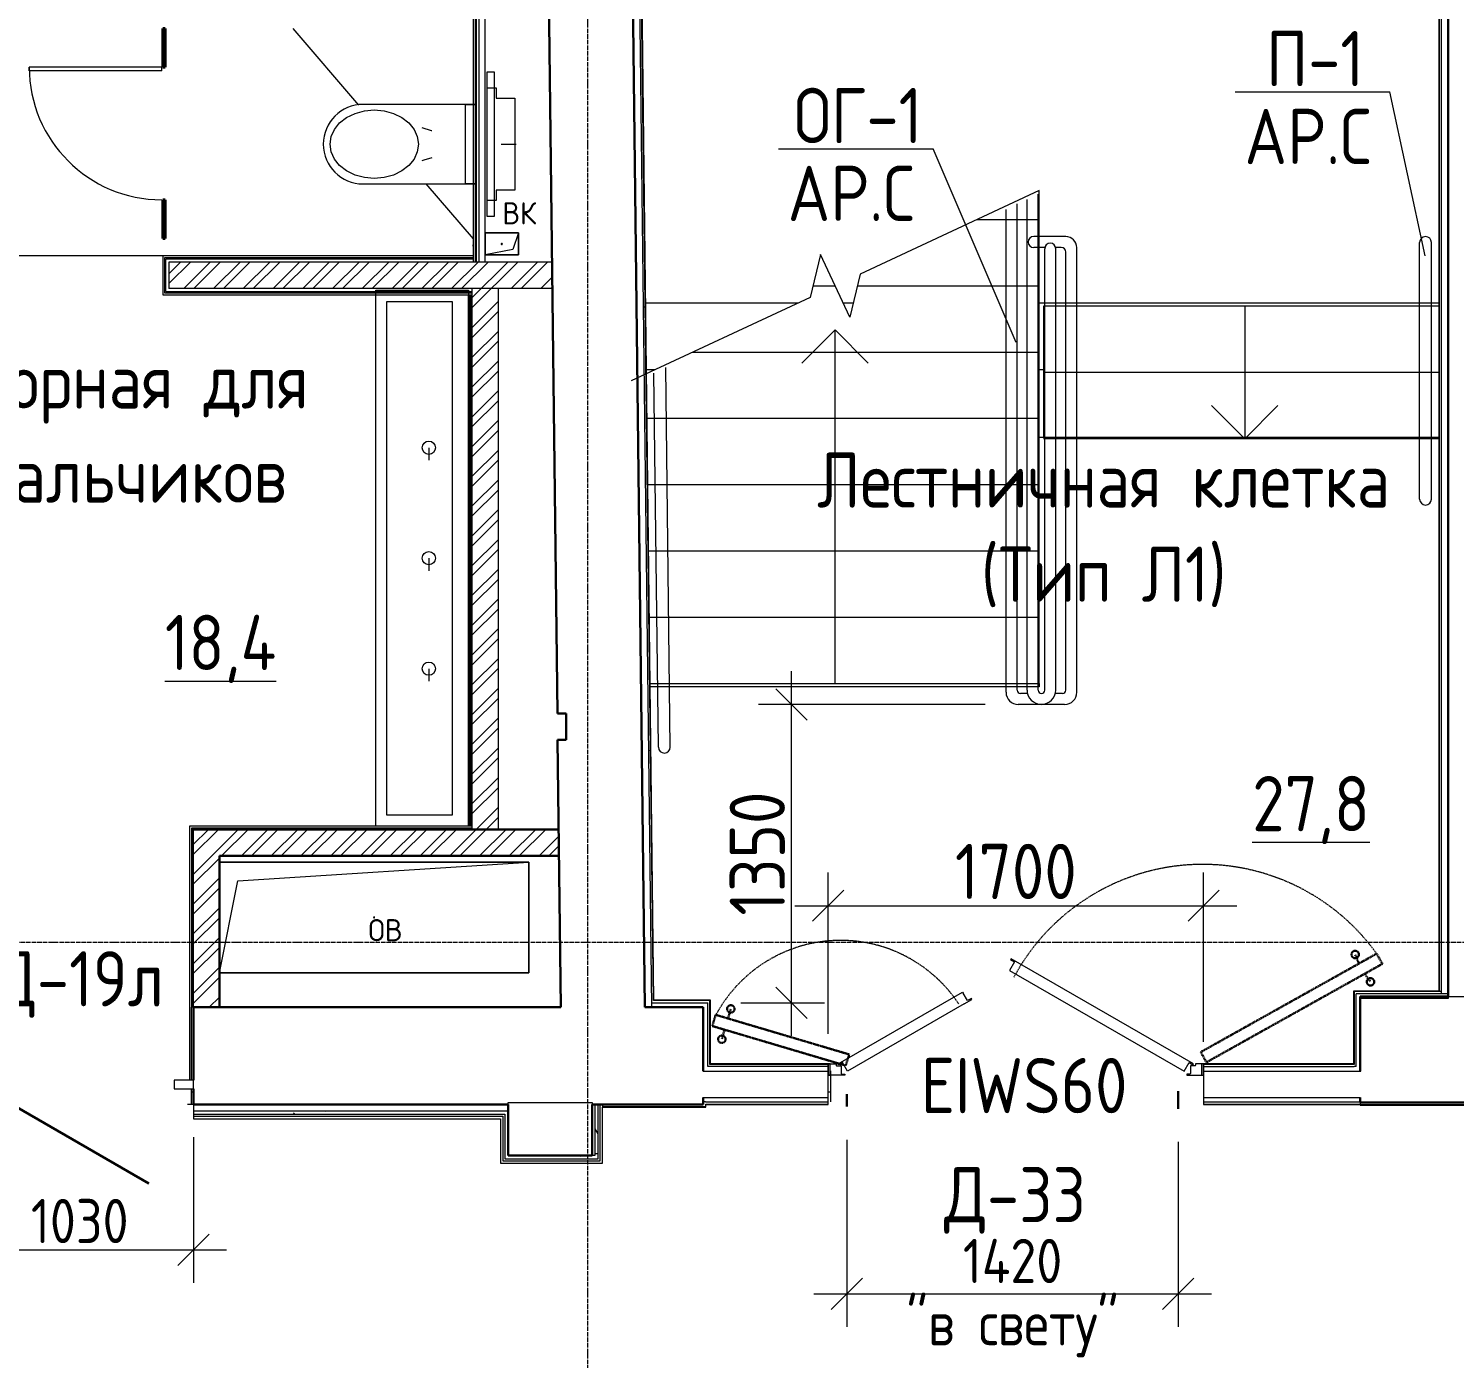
# Model space of a CAD drawing. Header units: millimetres. Extents: x 504091 to 2165846, y 135022 to 442887.
# Drawn here: x 1439468 to 1445923, y 315882 to 321901 of the extents above; entities that cross this region are included whole.
import ezdxf

# ---------------------------------------------------------------- set-up
doc = ezdxf.new("R2010")
doc.units = ezdxf.units.MM
for name, pattern in [('ADSK_Линия сетки', [25, 20, -2.5, 0, -2.5]), ('ADSK_Штриховая_ш3 п1_5', [4.5, 3, -1.5]), ('осеваяX2', [4, 2.5, -0.5, 0.5, -0.5])]:
    doc.linetypes.add(name, pattern=pattern)
doc.layers.get('Defpoints').update_dxf_attribs({"color": 255})
for name, color, linetype, lineweight in [('Аннотация', 7, 'Continuous', 9), ('Двери', 7, 'Continuous', 20), ('Двери открывание', 7, 'Continuous', 9), ('Лестницы', 7, 'Continuous', 18), ('Марки дверей', 7, 'Continuous', 20), ('Марки помещений', 7, 'Continuous', 20), ('Обобщенные модели', 7, 'Continuous', 18), ('Оси', 165, 'осеваяX2', 13), ('Перекрытие', 7, 'Continuous', 18), ('размеры', 7, 'Continuous', 9), ('Сантехника', 7, 'Continuous', 18), ('Стены внутренние', 7, 'Continuous', 18), ('Стены несущие', 7, 'Continuous', 30), ('Стены отделка', 7, 'Continuous', 30), ('Стены перегородки', 7, 'Continuous', 30), ('Стены штриховка', 7, 'Continuous', 18), ('Стрелки вверх', 7, 'Continuous', 18)]:
    doc.layers.add(name, color=color, linetype=linetype, lineweight=lineweight)
doc.layers.add('Линии', color=7, linetype='Continuous', lineweight=9, true_color=0x00a600)
doc.styles.add('GOST Common_1', font='GOST_Common.ttf', dxfattribs={"width": 0.9, "height": 250})
doc.styles.add('GOST Common_2', font='GOST_Common.ttf', dxfattribs={"width": 0.9, "height": 200})
doc.styles.add('GOST Common_4', font='GOST_Common.ttf', dxfattribs={"width": 0.9, "height": 200})
doc.styles.add('GOST Common_5', font='GOST_Common.ttf', dxfattribs={"height": 250})
doc.dimstyles.new('ADSK_Основной_2_5_мм_Округление_до_1_мм', dxfattribs={"dimscale": 304.8, "dimtxt": 251.428749, "dimasz": 0.463911, "dimexe": 0.492126, "dimexo": 0.492126, "dimgap": 0.098425, "dimtad": 1, "dimdec": 0, "dimdsep": 46, "dimtxsty": 'GOST Common_1', "dimblk1": 'OBLIQUE', "dimblk2": 'OBLIQUE', "dimsah": 1, "dimcen": 0.09, "dimdle": 0.492126, "dimazin": 2, "dimtfac": 1, "dimtdec": 4, "dimtix": 1, "dimtmove": 0, "dimatfit": 3, "dimfxl": 0, "dimtvp": 1, "dimtolj": 1, "dimtzin": 0, "dimlwd": 20, "dimlwe": 20, "dimarcsym": 0})
doc.dimstyles.new('ADSK_Основной_2_мм', dxfattribs={"dimscale": 304.8, "dimtxt": 201.142999, "dimasz": 0.463911, "dimexe": 0.492126, "dimexo": 0.492126, "dimgap": 0.098425, "dimtad": 1, "dimrnd": 0.01, "dimdsep": 46, "dimtxsty": 'GOST Common_4', "dimblk1": 'OBLIQUE', "dimblk2": 'OBLIQUE', "dimsah": 1, "dimcen": 0.09, "dimdle": 0.492126, "dimazin": 2, "dimtfac": 1, "dimtdec": 4, "dimtix": 1, "dimtmove": 0, "dimatfit": 3, "dimfxl": 0, "dimtvp": 1, "dimtolj": 1, "dimtzin": 0, "dimlwd": 20, "dimlwe": 20, "dimarcsym": 0})
pattern_1 = [(45, (1368096.43, 304821.34), (-67.35192, 67.35192), []), (45, (1368141.33, 304821.34), (-67.35192, 67.35192), [])]
pattern_2 = [(0, (1400150.29, 304821.34), (406.4, 101.6), [33.528, -271.272, 33.528, -271.272, -1625.6]), (0, (1400150.29, 304821.34), (406.4, 101.6), [-609.6, 33.528, -576.072, 33.528, -271.272, -711.2]), (0, (1400150.29, 304821.34), (406.4, 101.6), [-1524, 33.528, -169.672, 33.528, -474.472]), (120, (1400302.69, 304872.14), (-291.18818, 301.15272), [33.528, -271.272, 33.528, -271.272, -1625.6]), (120, (1400302.69, 304872.14), (-291.18818, 301.15272), [-609.6, 33.528, -576.072, 33.528, -271.272, -711.2]), (120, (1400302.69, 304872.14), (-291.18818, 301.15272), [-1524, 33.528, -169.672, 33.528, -474.472]), (240, (1400353.49, 305075.34), (-115.21182, -402.75272), [33.528, -271.272, 33.528, -271.272, -1625.6]), (240, (1400353.49, 305075.34), (-115.21182, -402.75272), [-609.6, 33.528, -576.072, 33.528, -271.272, -711.2]), (240, (1400353.49, 305075.34), (-115.21182, -402.75272), [-1524, 33.528, -169.672, 33.528, -474.472])]

# ---------------------------------------------------------------- blocks, each defined once
blk = doc.blocks.new('131_Сантехническая перегородка_Дверь - СД-2-3905255-План 1-го этажа')
at = {"layer": 'Двери'}
for p, q in [((191, -8), (175, -8)), ((175, -8), (175, -608)), ((191, -8), (191, -608)), ((191, -608), (175, -608))]:
    blk.add_line(p, q, dxfattribs=at)
at = {"layer": 'Двери открывание'}
blk.add_arc((175, -8), 600, 270, 0, dxfattribs=at)
at = {"layer": 'Обобщенные модели', "lineweight": 40}
for p, q in [((175, 8), (0, 8)), ((0, 8), (0, -4)), ((175, -4), (175, 8)), ((950, 8), (775, 8)), ((775, 8), (775, -4)), ((950, -4), (950, 8)), ((0, -4), (175, -4)), ((775, -4), (950, -4))]:
    blk.add_line(p, q, dxfattribs=at)
blk = doc.blocks.new('SND_Унитаз_Jika_Olymp_с_инсталяцией - Унитаз_ выпуск прямой_ установка на пол_693х360х360_ PN30_12_ ХВ резьба HP DN15_ К гл_ кон П DN100-716055-План 1-го этажа')
at = {"layer": 'Сантехника'}
for p, q in [((-180, 687.1), (-180, 174)), ((180, 174), (180, 687.1)), ((-180, 224), (180, 224)), ((-180, 174), (-180, 224)), ((180, 224), (180, 174)), ((-327.5, 125), (327.5, 125)), ((-327.5, 94), (-327.5, 125)), ((327.5, 94), (-327.5, 94)), ((-255, 85), (-255, 125)), ((-255, 125), (255, 125)), ((-208, 85), (-255, 85)), ((-208, 0), (-208, 85)), ((208, 85), (208, 0)), ((255, 85), (208, 85)), ((255, 125), (255, 85)), ((327.5, 125), (327.5, 94)), ((208, 0), (-208, 0)), ((0, 61.7), (0, -6.3))]:
    blk.add_line(p, q, dxfattribs=at)
at = {"layer": 'Сантехника', "flags": 128}
for points in [[(0, 436.5), (-34.5, 441.5), (-67.3, 456.3), (-96.6, 480.1), (-121.2, 511.8), (-139.7, 549.7), (-151.1, 592), (-155, 636.5), (-151.1, 681), (-139.7, 723.3), (-121.2, 761.2), (-96.6, 792.9), (-67.3, 816.7), (-34.5, 831.5), (0, 836.5)], [(0, 836.5), (34.5, 831.5), (67.3, 816.7), (96.6, 792.9), (121.2, 761.2), (139.7, 723.3), (151.1, 681), (155, 636.5), (151.1, 592), (139.7, 549.7), (121.2, 511.8), (96.6, 480.1), (67.3, 456.3), (34.5, 441.5), (0, 436.5)], [(-61.7, 376.2), (-71.7, 411.6), (-75, 420.3)], [(75, 420.3), (62.3, 378.9), (61.7, 376.2)]]:
    blk.add_lwpolyline(points, dxfattribs=at)
at = {"layer": 'Сантехника'}
blk.add_arc((0, 687.1), 180, 0, 180, dxfattribs=at)
blk = doc.blocks.new('GM_Отверстие прямоугольное _в плите_ - Отверстие-1433033-План 1-го этажа')
at = {"layer": 'Обобщенные модели'}
for p, q in [((-75, -50), (-75, 50)), ((-75, 50), (75, 50)), ((75, 50), (-75, 50)), ((-75, 50), (-75, -50)), ((-75, -50), (-50, 25)), ((-50, 25), (75, 50)), ((75, 50), (75, -50)), ((75, -50), (75, 50)), ((75, -50), (-75, -50)), ((-75, -50), (75, -50))]:
    blk.add_line(p, q, dxfattribs=at)
for start, end in [(360, 180), (180, 360), (60, 165), (300, 360), (195, 270)]:
    blk.add_arc((0, 0), 2.5, start, end, dxfattribs=at)
blk = doc.blocks.new('ADSK_Умывальник с 3 смесителемями - Умывальник 2-6172343-План 1-го этажа')
at = {"layer": 'Сантехника'}
for p, q in [((-1212.5, -420), (-1212.5, 0)), ((-1212.5, 0), (1212.5, 0)), ((1212.5, 0), (1212.5, -420)), ((-1162.5, -370), (-1162.5, -75)), ((-1162.5, -75), (1162.5, -75)), ((1162.5, -75), (1162.5, -370)), ((-500, -180), (-443, -180)), ((0, -180), (57, -180)), ((500, -180), (557, -180)), ((1162.5, -370), (-1162.5, -370)), ((1212.5, -420), (-1212.5, -420))]:
    blk.add_line(p, q, dxfattribs=at)
for centre in [(-500, -180), (0, -180), (500, -180)]:
    blk.add_circle(centre, 30, dxfattribs=at)
blk = doc.blocks.new('АС_Дверь_Однопольная_Алюминиевая - 1030х2200 алюм ост с мат_плёнкой Д19л-4850105-План 1-го этажа')
at = {"layer": 'Двери'}
for p, q in [((-303, -110), (-390, -110)), ((-390, -110), (-390, -150)), ((-303, -150), (-303, -110)), ((640, -110), (553, -110)), ((553, -110), (553, -150)), ((640, -150), (640, -110)), ((-390, -150), (-303, -150)), ((553, -150), (640, -150))]:
    blk.add_line(p, q, dxfattribs=at)
at = {"layer": 'Двери', "lineweight": 30}
blk.add_line((-303, -150), (438.3, -578), dxfattribs=at)
blk = doc.blocks.new('GM_Отверстие прямоугольное _в плите_ - Отверстие-3275469-План 1-го этажа')
at = {"layer": 'Обобщенные модели'}
for p, q in [((-700, -250), (-700, 250)), ((-700, 250), (700, 250)), ((700, 250), (-700, 250)), ((-700, 250), (-700, -250)), ((-616.7, 166.7), (700, 250)), ((700, 250), (700, -250)), ((700, -250), (700, 250)), ((-700, -250), (-616.7, 166.7)), ((700, -250), (-700, -250)), ((-700, -250), (700, -250))]:
    blk.add_line(p, q, dxfattribs=at)
for start, end in [(360, 180), (180, 360), (60, 165), (300, 360), (195, 270)]:
    blk.add_arc((0, 0), 2.5, start, end, dxfattribs=at)
blk = doc.blocks.new('dver-dpo-230 _1_ - 1700х2300Н ост алюм EIWS60 Д-33л-6949416-План 1-го этажа')
at = {"layer": 'Двери'}
for p, q in [((-6.3, 468.6), (-28.8, 429.6)), ((-21.3, 482.5), (-23.6, 478.6)), ((-23.6, 478.6), (-6.3, 468.6)), ((804, 6), (-21.3, 482.5)), ((-28.8, 429.6), (761.9, -26.9)), ((-804, 6), (-241.1, 331)), ((-241.1, 331), (-238.8, 327.1)), ((-218.8, 292.5), (-238.8, 327.1)), ((-233.7, 278.1), (-761.9, -26.9)), ((-233.7, 278.1), (-199, 298.1)), ((-201.5, 302.5), (-218.8, 292.5)), ((-199, 298.1), (-201.5, 302.5)), ((-850, -44), (-850, 6)), ((-850, 6), (-813.8, 6)), ((-840, 6), (-850, 6)), ((-850, 6), (-850, -44)), ((-840, -44), (-840, 6)), ((-813.8, 6), (-813.8, 0.6)), ((-801.8, 2.1), (-804, 6)), ((-784.4, 12.1), (-801.8, 2.1)), ((-761.9, -26.9), (-784.4, 12.1)), ((761.9, -26.9), (784.4, 12.1)), ((784.4, 12.1), (801.7, 2.1)), ((801.7, 2.1), (804, 6)), ((813.8, 6), (813.8, 0.6)), ((850, 6), (813.8, 6)), ((850, 6), (840, 6)), ((840, 6), (840, -44)), ((850, -44), (850, 6)), ((850, -44), (850, 6)), ((-773.8, -44), (-850, -44)), ((-850, -44), (-840, -44)), ((-811.3, -2), (-790, -2)), ((-790, -2), (-790, -37.5)), ((-787.5, -40), (-773.8, -40)), ((-773.8, -40), (-773.8, -44)), ((773.8, -40), (773.8, -44)), ((787.5, -40), (773.8, -40)), ((773.8, -44), (850, -44)), ((790, -2), (790, -37.5)), ((811.3, -2), (790, -2)), ((840, -44), (850, -44))]:
    blk.add_line(p, q, dxfattribs=at)
for centre, radius, start, end in [((-811.3, 0.6), 2.52, 180, 270), ((811.3, 0.6), 2.52, 270, 0), ((-787.5, -37.5), 2.5, 180, 270), ((787.5, -37.5), 2.5, 270, 0)]:
    blk.add_arc(centre, radius, start, end, dxfattribs=at)
blk = doc.blocks.new('_Oblique')
at = {"color": 0, "linetype": 'ByBlock', "lineweight": -2}
blk.add_line((-0.5, -0.5), (0.5, 0.5), dxfattribs=at)
blk = doc.blocks.new('*D2780')
at = {"layer": 'Defpoints', "color": 0, "lineweight": 20, "transparency": 16777216}
for p in [(1439184.9, 317034), (1440214.9, 317034), (1440214.9, 316374.1)]:
    blk.add_point(p, dxfattribs=at)
at = {"layer": 'размеры', "color": 0, "transparency": 16777216}
for p, q in [((1439184.9, 316884), (1439184.9, 316224.1)), ((1440214.9, 316884), (1440214.9, 316224.1)), ((1439034.9, 316374.1), (1440364.9, 316374.1))]:
    blk.add_line(p, q, dxfattribs=at)
at = {"layer": 'размеры', "color": 0, "transparency": 16777216, "xscale": 141.4, "yscale": 141.4, "zscale": 141.4, "rotation": 180}
blk.add_blockref('_Oblique', (1439184.9, 316374.1), dxfattribs=at)
at = {"layer": 'размеры', "color": 0, "transparency": 16777216, "xscale": 141.4, "yscale": 141.4, "zscale": 141.4}
blk.add_blockref('_Oblique', (1440214.9, 316374.1), dxfattribs=at)
at = {"layer": 'размеры', "color": 0, "lineweight": 20, "transparency": 16777216, "insert": (1439699.9, 316504.1), "char_height": 200, "width": 560.473, "attachment_point": 5, "style": 'GOST Common_4'}
blk.add_mtext('\\A1;1030', dxfattribs=at)
blk = doc.blocks.new('*D2722')
at = {"layer": 'Defpoints', "color": 0, "lineweight": 20, "transparency": 16777216}
for p in [(1442921.8, 318842.1), (1443947.9, 318842.1), (1442542.4, 317492)]:
    blk.add_point(p, dxfattribs=at)
at = {"layer": 'размеры', "color": 0, "transparency": 16777216}
for p, q in [((1442921.8, 317342), (1442921.8, 318992.1)), ((1443797.9, 318842.1), (1442771.8, 318842.1)), ((1442692.4, 317492), (1443071.8, 317492))]:
    blk.add_line(p, q, dxfattribs=at)
at = {"layer": 'размеры', "color": 0, "transparency": 16777216, "xscale": 141.4, "yscale": 141.4, "zscale": 141.4}
for p, rotation in [((1442921.8, 318842.1), 90), ((1442921.8, 317492), 270)]:
    blk.add_blockref('_Oblique', p, dxfattribs=dict(at, rotation=rotation))
at = {"layer": 'размеры', "color": 0, "lineweight": 20, "transparency": 16777216, "insert": (1442766.8, 318167.1), "char_height": 250, "width": 700.591, "attachment_point": 5, "rotation": 90, "style": 'GOST Common_1'}
blk.add_mtext('\\A1;1350', dxfattribs=at)
blk = doc.blocks.new('*D2728')
at = {"layer": 'Defpoints', "color": 0, "lineweight": 20, "transparency": 16777216}
for p in [(1443172.4, 317022), (1444672.4, 317012), (1444672.4, 316174.5)]:
    blk.add_point(p, dxfattribs=at)
at = {"layer": 'размеры', "color": 0, "transparency": 16777216}
for p, q in [((1443172.4, 316872), (1443172.4, 316024.5)), ((1444672.4, 316862), (1444672.4, 316024.5)), ((1443022.4, 316174.5), (1444822.4, 316174.5))]:
    blk.add_line(p, q, dxfattribs=at)
at = {"layer": 'размеры', "color": 0, "transparency": 16777216, "xscale": 141.4, "yscale": 141.4, "zscale": 141.4, "rotation": 180}
blk.add_blockref('_Oblique', (1443172.4, 316174.5), dxfattribs=at)
at = {"layer": 'размеры', "color": 0, "transparency": 16777216, "xscale": 141.4, "yscale": 141.4, "zscale": 141.4}
blk.add_blockref('_Oblique', (1444672.4, 316174.5), dxfattribs=at)
at = {"layer": 'размеры', "color": 0, "lineweight": 20, "transparency": 16777216, "char_height": 200, "width": 1251.859, "attachment_point": 5, "style": 'GOST Common_4'}
for s, insert in [('\\A1;1420\u200e', (1443922.4, 316323.3)), ('\\A1;"в свету"', (1443922.4, 316014.5))]:
    blk.add_mtext(s, dxfattribs=dict(at, insert=insert))
blk = doc.blocks.new('*D2761')
at = {"layer": 'Defpoints', "color": 0, "lineweight": 20, "transparency": 16777216}
for p in [(1444787.3, 317931.3), (1443087.3, 317201.5), (1444787.3, 317165.5)]:
    blk.add_point(p, dxfattribs=at)
at = {"layer": 'размеры', "color": 0, "transparency": 16777216}
for p, q in [((1443087.3, 317351.5), (1443087.3, 318081.3)), ((1444787.3, 317315.5), (1444787.3, 318081.3)), ((1442937.3, 317931.3), (1444937.3, 317931.3))]:
    blk.add_line(p, q, dxfattribs=at)
at = {"layer": 'размеры', "color": 0, "transparency": 16777216, "xscale": 141.4, "yscale": 141.4, "zscale": 141.4, "rotation": 180}
blk.add_blockref('_Oblique', (1443087.3, 317931.3), dxfattribs=at)
at = {"layer": 'размеры', "color": 0, "transparency": 16777216, "xscale": 141.4, "yscale": 141.4, "zscale": 141.4}
blk.add_blockref('_Oblique', (1444787.3, 317931.3), dxfattribs=at)
at = {"layer": 'размеры', "color": 0, "lineweight": 20, "transparency": 16777216, "insert": (1443937.3, 318086.3), "char_height": 250, "width": 700.591, "attachment_point": 5, "style": 'GOST Common_1'}
blk.add_mtext('\\A1;1700', dxfattribs=at)
blk = doc.blocks.new('ADSK_Аннотация_Текст_сВыноской - Текст с выноской 2-3161909-План 1-го этажа')
at = {"layer": 'Аннотация', "lineweight": 20}
blk.add_line((-3.5, 0), (3.5, 0), dxfattribs=at)

msp = doc.modelspace()

# ---------------------------------------------------------------- hatches: boundary and pattern name
at = {"layer": 'Стены внутренние', "lineweight": 9}
h = msp.add_hatch(dxfattribs=at)
h.set_pattern_fill('FP_12', color=256, style=0, pattern_type=2)
h.set_pattern_definition(pattern_2)
h.paths.add_polyline_path([(1441442.2159, 316987.0006), (1441639.3796, 316987.0006), (1441639.3796, 317002.0006), (1440214.8592, 317002.0006), (1440214.8592, 316987.0006), (1440914.4229, 316987.0006)])
h.paths.add_polyline_path([(1438118.9274, 316987.0006), (1439184.8592, 316987.0006), (1439184.8592, 317002.0006), (1438088.6517, 317002.0006), (1438088.6517, 316987.0006), (1438116.5041, 316987.0006)])
h = msp.add_hatch(dxfattribs=at)
h.set_pattern_fill('FP_12', color=256, style=0, pattern_type=2)
h.set_pattern_definition(pattern_2)
h.paths.add_polyline_path([(1442046.3796, 316800.2983), (1442046.3796, 317032.0006), (1442031.3796, 317032.0006), (1442031.3796, 316800.2983)])
h = msp.add_hatch(dxfattribs=at)
h.set_pattern_fill('FP_12', color=256, style=0, pattern_type=2)
h.set_pattern_definition(pattern_2)
h.paths.add_polyline_path([(1442019.3796, 316785.2983), (1442046.3796, 316785.2983), (1442046.3796, 316800.2983), (1441639.3796, 316800.2983), (1441639.3796, 316785.2983), (1442013.3564, 316785.2983)])
at = {"layer": 'Стены штриховка', "lineweight": 9}
h = msp.add_hatch(dxfattribs=at)
h.set_pattern_fill('ANSI32', color=256, scale=10)
h.set_pattern_definition(pattern_1)
h.paths.add_polyline_path([(1441595.2939, 320724.2426), (1441475.2939, 320724.2426), (1441475.2939, 318276.5179), (1441595.2939, 318276.5179)])
h.paths.add_polyline_path([(1441837.3798, 320844.2426), (1440103.2939, 320844.2426), (1440103.2939, 320724.2426), (1441838.8123, 320724.2426)])
h.paths.add_polyline_path([(1441732.3571, 318156.5179), (1441869.4632, 318156.5726), (1441868.2697, 318276.5381), (1440332.0066, 318276.4977), (1440332.3571, 318156.5179), (1440914.4229, 318156.5179)])
h = msp.add_hatch(dxfattribs=at)
h.set_pattern_fill('ANSI32', color=256, scale=10)
h.set_pattern_definition(pattern_1)
h.paths.add_polyline_path([(1440332.0066, 317472.0006), (1440332.0066, 318276.5179), (1440212.0066, 318276.5179), (1440212.0066, 317472.0006), (1440312.3571, 317472.0006)])

# ---------------------------------------------------------------- linework, layer by layer
at = {"layer": 'Аннотация', "lineweight": 20}
for p, q in [((1445790.4948, 320873.0768), (1445630.5389, 321614.6875)), ((1443939.0256, 320480.2224), (1443562.6384, 321356.9994))]:
    msp.add_line(p, q, dxfattribs=at)
at = {"layer": 'Лестницы'}
for p, q in [((1444042.87, 321167.8769), (1443232.3704, 320789.9347)), ((1444042.87, 321037.1074), (1444042.87, 321167.8769)), ((1443762.434, 321037.1074), (1444042.87, 321037.1074)), ((1443762.434, 321037.1074), (1444042.87, 321037.1074)), ((1444042.87, 320737.1074), (1444042.87, 321037.1074)), ((1443053.0479, 320878.718), (1443005.7935, 320684.2801)), ((1443185.1161, 320595.4968), (1443053.0479, 320878.718)), ((1443018.6321, 320737.1074), (1443119.082, 320737.1074)), ((1443018.6321, 320737.1074), (1443119.082, 320737.1074)), ((1443232.3704, 320789.9347), (1443185.1161, 320595.4968)), ((1443219.5318, 320737.1074), (1444042.87, 320737.1074)), ((1443219.5318, 320737.1074), (1444042.87, 320737.1074)), ((1444042.87, 320437.1074), (1444042.87, 320737.1074)), ((1443005.7935, 320684.2801), (1442195.2939, 320306.338)), ((1445851.4827, 320644.6669), (1444062.87, 320644.6669)), ((1444062.87, 320644.6669), (1444062.87, 320344.6669)), ((1445851.4827, 320644.6669), (1444062.87, 320644.6669)), ((1442475.7299, 320437.1074), (1444042.87, 320437.1074)), ((1442475.7299, 320437.1074), (1444042.87, 320437.1074)), ((1444042.87, 320137.1074), (1444042.87, 320437.1074)), ((1444062.87, 320344.6669), (1444062.87, 320049.6669)), ((1445851.4827, 320344.6669), (1444062.87, 320344.6669)), ((1445851.4827, 320344.6669), (1444062.87, 320344.6669)), ((1442267.8512, 320137.1074), (1444042.87, 320137.1074)), ((1442267.8512, 320137.1074), (1444042.87, 320137.1074)), ((1444042.87, 319837.1074), (1444042.87, 320137.1074)), ((1445851.4827, 320044.6669), (1444062.87, 320044.6669)), ((1442271.4323, 319837.1074), (1444042.87, 319837.1074)), ((1442271.4323, 319837.1074), (1444042.87, 319837.1074)), ((1444042.87, 319537.1074), (1444042.87, 319837.1074)), ((1442275.0135, 319537.1074), (1444042.87, 319537.1074)), ((1442275.0135, 319537.1074), (1444042.87, 319537.1074)), ((1444042.87, 319237.1074), (1444042.87, 319537.1074)), ((1442278.5947, 319237.1074), (1444042.87, 319237.1074)), ((1442278.5947, 319237.1074), (1444042.87, 319237.1074)), ((1444042.87, 318937.1074), (1444042.87, 319237.1074)), ((1442282.1758, 318937.1074), (1444042.87, 318937.1074)), ((1442282.1758, 318937.1074), (1444042.87, 318937.1074))]:
    msp.add_line(p, q, dxfattribs=at)
at = {"layer": 'Линии', "color": 7, "lineweight": 18}
for p, q in [((1443987.87, 318907.1074), (1443987.87, 321127.1074)), ((1444037.87, 318907.1074), (1444037.87, 321152.1074)), ((1444067.87, 318907.1074), (1444067.87, 320904.6669)), ((1444117.87, 318907.1074), (1444117.87, 320904.6669))]:
    msp.add_line(p, q, dxfattribs=at)
at = {"layer": 'Линии', "color": 7}
for p, q in [((1443892.87, 318897.1074), (1443892.87, 321082.1074)), ((1443942.87, 318907.1074), (1443942.87, 321107.1074)), ((1444162.87, 320959.6669), (1444017.87, 320959.6669)), ((1445764.8932, 319771.4616), (1445764.8932, 320932.8721)), ((1445818.4827, 319771.4616), (1445818.4827, 320932.8721)), ((1444068.3751, 320909.6669), (1444017.87, 320909.6669)), ((1444142.87, 320909.6669), (1444117.3649, 320909.6669)), ((1444162.87, 318907.1074), (1444162.87, 320891.3544)), ((1444212.87, 318897.1074), (1444212.87, 320909.6669)), ((1442372.87, 318649.222), (1442352.357, 320367.6326)), ((1442319.2844, 318648.5823), (1442299.0697, 320341.9947)), ((1443989.6245, 318892.1074), (1443957.87, 318892.1074)), ((1444147.87, 318892.1074), (1444116.1156, 318892.1074)), ((1444157.87, 318842.1074), (1443947.87, 318842.1074))]:
    msp.add_line(p, q, dxfattribs=at)
at = {"layer": 'Линии', "color": 7, "linetype": 'ADSK_Штриховая_ш3 п1_5', "lineweight": 30}
for p, q in [((1444774.1132, 317268.8351), (1445570.4126, 317714.1525)), ((1445490.6173, 317668.9537), (1445473.2905, 317710.4842)), ((1445570.4126, 317714.1525), (1445596.9151, 317668.2489)), ((1445596.9151, 317668.2489), (1444799.9822, 317222.5772)), ((1445516.2415, 317623.1335), (1445542.5548, 317586.6286)), ((1442634.1624, 317420.7841), (1442646.9514, 317463.9286)), ((1442578.1555, 317437.3858), (1442563.093, 317386.5713)), ((1442563.093, 317386.5713), (1443167.1717, 317207.5089)), ((1443182.9301, 317258.1171), (1442578.1555, 317437.3858)), ((1442619.0999, 317369.9696), (1442606.3109, 317326.8252)), ((1443167.1717, 317207.5089), (1443182.9301, 317258.1171)), ((1444799.9822, 317222.5772), (1444774.1132, 317268.8351)), ((1443172.3571, 317077.5156), (1443172.3571, 317022.0006)), ((1444672.3571, 317092.0006), (1444672.3571, 317012.0006))]:
    msp.add_line(p, q, dxfattribs=at)
for centre in [(1445473.2905, 317710.4842), (1445542.5548, 317586.6286), (1442646.9514, 317463.9286), (1442606.3109, 317326.8252)]:
    msp.add_circle(centre, 17, dxfattribs=at)
at = {"layer": 'Линии', "color": 7}
for centre, radius, start, end in [((1444017.87, 320934.6669), 25, 90, 270), ((1444092.87, 320904.6669), 25, 0, 180), ((1444162.87, 320909.6669), 50, 0, 90), ((1445791.688, 320932.8721), 26.7947, 0, 180), ((1444142.87, 320889.6669), 20, 0, 90), ((1445791.688, 319771.4616), 26.7947, 180, 0), ((1443947.87, 318897.1074), 55, 180, 270), ((1443957.87, 318907.1074), 15, 180, 270), ((1444052.87, 318907.1074), 65, 180, 0), ((1444052.87, 318907.1074), 15, 180, 0), ((1444147.87, 318907.1074), 15, 270, 0), ((1444157.87, 318897.1074), 55, 270, 0), ((1442346.0772, 318648.9022), 26.7947, 180.68392107, 0.68392107)]:
    msp.add_arc(centre, radius, start, end, dxfattribs=at)
at = {"layer": 'Линии', "color": 7, "linetype": 'ADSK_Штриховая_ш3 п1_5'}
for centre, radius, start, end in [((1444782.6477, 317147.945), 970.0866, 35.70710269, 151.71676628), ((1443144.0227, 317133.1407), 640.9423, 33.38098718, 151.706314)]:
    msp.add_arc(centre, radius, start, end, dxfattribs=at)
at = {"layer": 'Оси', "linetype": 'ADSK_Линия сетки'}
for p, q in [((1441999.8592, 300469.847), (1441999.8592, 326587.6621)), ((1390035.5654, 317766.3441), (1456265.2939, 317766.3441))]:
    msp.add_line(p, q, dxfattribs=at)
at = {"layer": 'Перекрытие'}
for p, q in [((1440664.3468, 321901.2426), (1440961.0598, 321554.8768)), ((1441267.0667, 321197.662), (1441480.3333, 320948.7068)), ((1440075.2939, 320872.2426), (1438914.6455, 320872.2426)), ((1442261.6132, 320659.6669), (1442953.0101, 320659.6669)), ((1443155.1931, 320659.6669), (1443200.7114, 320659.6669)), ((1444042.87, 320659.6669), (1445851.4827, 320659.6669)), ((1442265.2205, 320357.4813), (1442304.9711, 320357.4813)), ((1444042.87, 320357.4813), (1444062.87, 320357.4813)), ((1445851.4827, 320049.6669), (1444042.87, 320049.6669)), ((1444042.87, 318937.1074), (1444042.87, 318922.1074)), ((1444042.87, 318922.1074), (1442282.3549, 318922.1074)), ((1440203.7939, 317472.0006), (1440203.7939, 317142.0006)), ((1440214.8592, 317472.0006), (1440203.7939, 317472.0006)), ((1443097.2613, 317183.2807), (1443098.7939, 317183.2807)), ((1443098.7939, 317183.2807), (1443098.7939, 317043.0067)), ((1440203.7939, 317102.0006), (1440203.7939, 317032.0006)), ((1440214.8592, 317087.5035), (1440203.7939, 317087.5035)), ((1443098.7939, 317087.5035), (1443087.2613, 317087.5035)), ((1440214.8592, 317032.0006), (1440187.78, 317032.0006))]:
    msp.add_line(p, q, dxfattribs=at)
at = {"layer": 'Стены внутренние'}
msp.add_line((1441460.2939, 318291.5179), (1441460.2939, 320696.2426), dxfattribs=at)
at = {"layer": 'Стены несущие'}
for p, q in [((1441788.2173, 324962.6621), (1441861.7656, 318801.41)), ((1442257.6622, 317472.0006), (1442168.2444, 324962.6621)), ((1445893.4827, 324964.0727), (1445893.4827, 317521.0156)), ((1441861.7656, 318801.41), (1441902.0066, 318801.41)), ((1441902.0066, 318801.41), (1441902.0066, 318681.41)), ((1441902.0066, 318681.41), (1441863.1981, 318681.41)), ((1441863.1981, 318681.41), (1441877.6351, 317472.0006)), ((1440332.0066, 318156.5179), (1441869.4639, 318156.5179)), ((1440332.0066, 317472.0006), (1440332.0066, 318156.5179)), ((1445893.4827, 317521.0156), (1445495.2939, 317521.0156)), ((1445495.2939, 317521.0156), (1445495.2939, 317183.0067)), ((1441877.6351, 317472.0006), (1440214.8592, 317472.0006)), ((1440214.8592, 317472.0006), (1440214.8592, 317142.0006)), ((1442522.3571, 317472.0006), (1442257.6622, 317472.0006)), ((1442522.3571, 317183.0067), (1442522.3571, 317472.0006)), ((1440214.8592, 317102.0006), (1440214.8592, 317032.0006)), ((1442522.3571, 317063.0067), (1442522.3571, 317032.0006)), ((1445495.2939, 317063.0067), (1445495.2939, 317041.0156)), ((1441639.3796, 317032.0006), (1440214.8592, 317032.0006)), ((1441639.3796, 317032.0006), (1441639.3796, 316800.2983)), ((1442019.3796, 317032.0006), (1442522.3571, 317032.0006)), ((1442019.3796, 316800.2983), (1442019.3796, 317032.0006)), ((1445495.2939, 317041.0156), (1446695.2939, 317041.0156)), ((1441639.3796, 316800.2983), (1442019.3796, 316800.2983))]:
    msp.add_line(p, q, dxfattribs=at)
msp.add_lwpolyline([(1441868.0314, 318276.5179), (1440212.0066, 318276.5179), (1440212.0066, 317472.0006)], dxfattribs=at)
at = {"layer": 'Стены отделка', "lineweight": 9}
for p, q in [((1441495.2939, 320844.2426), (1441495.2939, 324927.6621)), ((1441535.2939, 320844.2426), (1441535.2939, 324927.6621)), ((1442198.4852, 324942.6621), (1442287.6643, 317472.0006)), ((1442299.2832, 317504.0006), (1442210.6293, 324930.6621)), ((1441480.2939, 324917.6621), (1441480.2939, 320844.2426)), ((1445863.4827, 317532.4049), (1445863.4827, 324813.1621)), ((1445851.4827, 324761.1621), (1445851.4827, 317544.4049)), ((1441480.2939, 320872.2426), (1440075.2939, 320872.2426)), ((1440075.2939, 320872.2426), (1440075.2939, 320696.2426)), ((1441480.2939, 320857.2426), (1440090.2939, 320857.2426)), ((1440090.2939, 320711.2426), (1440090.2939, 320857.2426)), ((1440075.2939, 320696.2426), (1441475.2939, 320696.2426)), ((1440090.2939, 320711.2426), (1441475.2939, 320711.2426)), ((1441463.2939, 320696.2426), (1441463.2939, 318291.5179)), ((1441475.2939, 320724.2426), (1441475.2939, 318276.5179)), ((1441595.2939, 318276.5179), (1441595.2939, 320724.2426)), ((1442249.829, 320641.5235), (1442261.8281, 320641.6667)), ((1442285.8069, 318632.9248), (1442273.8078, 318632.7816)), ((1442552.3571, 317504.0006), (1442299.2832, 317504.0006)), ((1445466.2613, 317542.4049), (1445466.2613, 317215.0067)), ((1445851.4827, 317544.4049), (1445468.2613, 317544.4049)), ((1445895.0971, 317532.4049), (1445478.2613, 317532.4049)), ((1445478.2613, 317203.0067), (1445478.2613, 317532.4049)), ((1445498.2613, 317183.0067), (1445498.2613, 317512.4049)), ((1445498.2613, 317512.4049), (1445895.0971, 317512.4049)), ((1445895.0971, 317512.4049), (1445895.0971, 317532.4049)), ((1442287.4256, 317492.0006), (1442542.3571, 317492.0006)), ((1442542.3571, 317203.0067), (1442542.3571, 317492.0006)), ((1442554.3571, 317215.0067), (1442554.3571, 317502.0006)), ((1443087.2613, 317215.0067), (1442554.3571, 317215.0067)), ((1443087.2613, 317183.0067), (1443087.2613, 317215.0067)), ((1444787.2613, 317215.0067), (1444787.2613, 317183.0067)), ((1445466.2613, 317215.0067), (1444787.2613, 317215.0067)), ((1445478.2613, 317203.0067), (1445468.2613, 317203.0067)), ((1443087.2613, 317031.0067), (1443087.2613, 317063.0067)), ((1444787.2613, 317063.0067), (1444787.2613, 317031.0067)), ((1440214.8592, 317032.0006), (1440214.8592, 316967.0006)), ((1440312.3571, 317002.0006), (1440214.8592, 317002.0006)), ((1442031.3796, 317032.0006), (1442031.3796, 316800.2983)), ((1442066.3796, 316765.2983), (1442066.3796, 317020.0006)), ((1442066.3796, 317020.0006), (1442534.3571, 317020.0006)), ((1442532.3571, 317043.0067), (1442522.3571, 317043.0067)), ((1442534.3571, 317031.0067), (1443087.2613, 317031.0067)), ((1442534.3571, 317020.0006), (1442534.3571, 317031.0067)), ((1444787.2613, 317031.0067), (1445495.2939, 317031.0067)), ((1445478.2613, 317043.0067), (1445495.2939, 317043.0067)), ((1445495.2939, 317041.0156), (1445495.2939, 317029.0156)), ((1445495.2939, 317029.0156), (1446707.2939, 317029.0156)), ((1440214.8592, 316967.0006), (1441604.3796, 316967.0006)), ((1441604.3796, 316967.0006), (1441604.3796, 316765.2983)), ((1442031.3796, 316800.2983), (1442019.3796, 316800.2983)), ((1441604.3796, 316765.2983), (1442066.3796, 316765.2983))]:
    msp.add_line(p, q, dxfattribs=at)
msp.add_lwpolyline([(1441475.2939, 318291.5179), (1440312.0066, 318291.5179), (1440212.0066, 318291.5179), (1440197.0066, 318291.5179), (1440197.0066, 317142.0006)], dxfattribs=at)
at = {"layer": 'Стены перегородки', "lineweight": 18}
for p, q in [((1442522.3571, 317183.0067), (1443087.2613, 317183.0067)), ((1443087.2613, 317063.0067), (1443087.2613, 317183.0067)), ((1444787.2613, 317183.0067), (1444787.2613, 317063.0067)), ((1444787.2613, 317183.0067), (1445498.2613, 317183.0067)), ((1442522.3571, 317063.0067), (1443087.2613, 317063.0067)), ((1444787.2613, 317063.0067), (1445495.2939, 317063.0067))]:
    msp.add_line(p, q, dxfattribs=at)
at = {"layer": 'Стены штриховка'}
for p, q in [((1442297.3069, 317502.0006), (1442208.6053, 324932.6621)), ((1441489.2939, 324917.6621), (1441489.2939, 320844.2426)), ((1441508.2939, 320844.2426), (1441508.2939, 324899.6621)), ((1445853.4827, 324761.1621), (1445853.4827, 317544.4049)), ((1441480.2939, 320863.2426), (1440084.2939, 320863.2426)), ((1440084.2939, 320863.2426), (1440084.2939, 320705.2426)), ((1441480.2939, 320916.2426), (1441480.2939, 320922.2426)), ((1441837.3798, 320844.2426), (1440103.2939, 320844.2426)), ((1440103.2939, 320844.2426), (1440103.2939, 320724.2426)), ((1440084.2939, 320705.2426), (1441475.2939, 320705.2426)), ((1441838.8123, 320724.2426), (1440103.2939, 320724.2426)), ((1441469.2939, 320696.2426), (1441469.2939, 318291.5179)), ((1442552.3571, 317213.0067), (1442552.3571, 317504.0006)), ((1442554.3571, 317504.0006), (1442552.3571, 317504.0006)), ((1442554.3571, 317502.0006), (1442554.3571, 317504.0006)), ((1445468.2613, 317544.4049), (1445466.2613, 317544.4049)), ((1445466.2613, 317544.4049), (1445466.2613, 317542.4049)), ((1445863.4827, 317542.4049), (1445466.2613, 317542.4049)), ((1445468.2613, 317544.4049), (1445468.2613, 317213.0067)), ((1445853.4827, 317544.4049), (1445863.4827, 317544.4049)), ((1445893.4827, 317521.0156), (1446273.4827, 317521.0156)), ((1442554.3571, 317502.0006), (1442297.3069, 317502.0006)), ((1443087.2613, 317203.0067), (1442542.3571, 317203.0067)), ((1443087.2613, 317213.0067), (1442552.3571, 317213.0067)), ((1445468.2613, 317213.0067), (1444787.2613, 317213.0067)), ((1444787.2613, 317203.0067), (1445468.2613, 317203.0067)), ((1441639.3796, 317002.0006), (1440312.3571, 317002.0006)), ((1441639.3796, 317032.0006), (1441639.3796, 317040.2983)), ((1441639.3796, 317040.2983), (1442019.3796, 317040.2983)), ((1442019.3796, 317040.2983), (1442019.3796, 317032.0006)), ((1442046.3796, 316785.2983), (1442046.3796, 317032.0006)), ((1442055.3796, 316776.2983), (1442055.3796, 317032.0006)), ((1442066.3796, 317032.0006), (1442066.3796, 317020.0006)), ((1442066.3796, 317022.0006), (1442534.3571, 317022.0006)), ((1442532.3571, 317043.0067), (1443087.2613, 317043.0067)), ((1442534.3571, 317031.0067), (1442534.3571, 317033.0067)), ((1442534.3571, 317033.0067), (1443087.2613, 317033.0067)), ((1444787.2613, 317043.0067), (1445478.2613, 317043.0067)), ((1444787.2613, 317033.0067), (1445495.2939, 317033.0067)), ((1445495.2939, 317031.0156), (1446705.2939, 317031.0156)), ((1440214.8592, 316987.0006), (1441624.3796, 316987.0006)), ((1440214.8592, 316978.0006), (1441615.3796, 316978.0006)), ((1441615.3796, 316978.0006), (1441615.3796, 316776.2983)), ((1441624.3796, 316987.0006), (1441624.3796, 316785.2983)), ((1441615.3796, 316776.2983), (1442055.3796, 316776.2983)), ((1441624.3796, 316785.2983), (1442046.3796, 316785.2983))]:
    msp.add_line(p, q, dxfattribs=at)
msp.add_lwpolyline([(1441475.2939, 318282.5179), (1440206.0066, 318282.5179), (1440206.0066, 317472.0006)], dxfattribs=at)
at = {"layer": 'Стрелки вверх'}
for p, q in [((1444973.1764, 320644.6669), (1444973.1764, 320344.6669)), ((1443119.082, 320537.1074), (1442969.082, 320387.1074)), ((1443119.082, 320437.1074), (1443119.082, 320537.1074)), ((1443119.082, 320537.1074), (1443269.082, 320387.1074)), ((1443119.082, 320137.1074), (1443119.082, 320437.1074)), ((1444973.1764, 320344.6669), (1444973.1764, 320049.6669)), ((1444973.1764, 320044.6669), (1444823.1764, 320194.6669)), ((1444973.1764, 320044.6669), (1445123.1764, 320194.6669)), ((1443119.082, 319837.1074), (1443119.082, 320137.1074)), ((1443119.082, 319537.1074), (1443119.082, 319837.1074)), ((1443119.082, 319237.1074), (1443119.082, 319537.1074)), ((1443119.082, 318937.1074), (1443119.082, 319237.1074))]:
    msp.add_line(p, q, dxfattribs=at)

# ---------------------------------------------------------------- block references
at = {"layer": 'Аннотация', "lineweight": 20, "xscale": 100, "yscale": 100, "zscale": 100}
for p in [(1445280.5389, 321614.6875), (1443212.6384, 321356.9994)]:
    msp.add_blockref('ADSK_Аннотация_Текст_сВыноской - Текст с выноской 2-3161909-План 1-го этажа', p, dxfattribs=at)
at = {"layer": 'Двери'}
for name, p in [('dver-dpo-230 _1_ - 1700х2300Н ост алюм EIWS60 Д-33л-6949416-План 1-го этажа', (1443937.2613, 317209.0067)), ('АС_Дверь_Однопольная_Алюминиевая - 1030х2200 алюм ост с мат_плёнкой Д19л-4850105-План 1-го этажа', (1439574.8592, 317252.0006))]:
    msp.add_blockref(name, p, dxfattribs=at)
at = {"layer": 'Обобщенные модели'}
for name, p, rotation in [('131_Сантехническая перегородка_Дверь - СД-2-3905255-План 1-го этажа', (1440079.2939, 321901.2426), 269.9999999999768), ('GM_Отверстие прямоугольное _в плите_ - Отверстие-1433033-План 1-го этажа', (1441610.2939, 320926.2426), 180)]:
    msp.add_blockref(name, p, dxfattribs=dict(at, rotation=rotation))
msp.add_blockref('GM_Отверстие прямоугольное _в плите_ - Отверстие-3275469-План 1-го этажа', (1441032.3571, 317877.8044), dxfattribs=at)
at = {"layer": 'Сантехника'}
for name, p, rotation in [('SND_Унитаз_Jika_Olymp_с_инсталяцией - Унитаз_ выпуск прямой_ установка на пол_693х360х360_ PN30_12_ ХВ резьба HP DN15_ К гл_ кон П DN100-716055-План 1-го этажа', (1441669.2939, 321377.6621), 89.99999999999962), ('ADSK_Умывальник с 3 смесителемями - Умывальник 2-6172343-План 1-го этажа', (1441460.2939, 319504.0179), 269.9999999999992)]:
    msp.add_blockref(name, p, dxfattribs=dict(at, rotation=rotation))

# ---------------------------------------------------------------- texts
at = {"layer": 'Аннотация', "lineweight": 9, "char_height": 250, "line_spacing_factor": 1.022766, "style": 'GOST Common_2'}
for s, insert, width, attachment_point in [('\\pt1143,2286,3429,4572,5715,6858,8001,9144,10287,11430,12573,13716,14859,16002,17145,18288,19431,20574,21717,22860,24003,25146,26289,27432,28575,29718,30861,32004,33147,34290,35433,36576;П-1', (1445291.7922, 321765.0486), 458.1, 5), ('\\pt1143,2286,3429,4572,5715,6858,8001,9144,10287,11430,12573,13716,14859,16002,17145,18288,19431,20574,21717,22860,24003,25146,26289,27432,28575,29718,30861,32004,33147,34290,35433,36576;ОГ-1', (1443223.4417, 321507.3605), 619.2, 5), ('\\pt1143,2286,3429,4572,5715,6858,8001,9144,10287,11430,12573,13716,14859,16002,17145,18288,19431,20574,21717,22860,24003,25146,26289,27432,28575,29718,30861,32004,33147,34290,35433,36576;АР.С', (1445260.5422, 321537.7295), 612.9, 2), ('\\pt1143,2286,3429,4572,5715,6858,8001,9144,10287,11430,12573,13716,14859,16002,17145,18288,19431,20574,21717,22860,24003,25146,26289,27432,28575,29718,30861,32004,33147,34290,35433,36576;АР.С', (1443192.6417, 321280.0414), 612.9, 2)]:
    msp.add_mtext(s, dxfattribs=dict(at, insert=insert, width=width, attachment_point=attachment_point))
at = {"layer": 'Аннотация', "color": 251, "lineweight": 9, "true_color": 0x4b4b4b, "char_height": 100, "width": 156.348, "attachment_point": 1, "line_spacing_factor": 1.022766, "style": 'GOST Common_5'}
for s, insert in [('\\pt360,720,1080,1440,1800,2160,2520,2880,3240,3600,3960,4320,4680,5040,5400,5760,6120,6480,6840,7200,7560,7920,8280,8640,9000,9360,9720,10080,10440,10800,11160,11520;ВК', (1441612.9173, 321115.0522)), ('\\pt360,720,1080,1440,1800,2160,2520,2880,3240,3600,3960,4320,4680,5040,5400,5760,6120,6480,6840,7200,7560,7920,8280,8640,9000,9360,9720,10080,10440,10800,11160,11520;ОВ', (1441006.3241, 317870.4134))]:
    msp.add_mtext(s, dxfattribs=dict(at, insert=insert))
at = {"layer": 'Аннотация', "color": 1, "lineweight": 9, "true_color": 0xff0000, "insert": (1443507.8966, 317242.1184), "char_height": 250, "width": 811.737, "attachment_point": 1, "line_spacing_factor": 1.022766, "style": 'GOST Common_2'}
msp.add_mtext('\\pt360,720,1080,1440,1800,2160,2520,2880,3240,3600,3960,4320,4680,5040,5400,5760,6120,6480,6840,7200,7560,7920,8280,8640,9000,9360,9720,10080,10440,10800,11160,11520;EIWS60', dxfattribs=at)
at = {"layer": 'Марки дверей', "lineweight": 9, "char_height": 250, "attachment_point": 5, "line_spacing_factor": 1.022766, "style": 'GOST Common_2'}
for s, insert, width in [('\\pt450,900,1350,1800,2250,2700,3150,3600,4050,4500,4950,5400,5850,6300,6750,7200,7650,8100,8550,9000,9450,9900,10350,10800,11250,11700,12150,12600,13050,13500,13950,14400;Д-19л', (1439696.2518, 317574.5944), 803.7), ('\\pt450,900,1350,1800,2250,2700,3150,3600,4050,4500,4950,5400,5850,6300,6750,7200,7650,8100,8550,9000,9450,9900,10350,10800,11250,11700,12150,12600,13050,13500,13950,14400;Д-33', (1443933.5581, 316597.7154), 690.3)]:
    msp.add_mtext(s, dxfattribs=dict(at, insert=insert, width=width))
at = {"layer": 'Марки помещений', "lineweight": 9, "char_height": 250, "attachment_point": 5, "line_spacing_factor": 1.022766, "style": 'GOST Common_2'}
for s, insert, width in [('\\pt450,900,1350,1800,2250,2700,3150,3600,4050,4500,4950,5400,5850,6300,6750,7200,7650,8100,8550,9000,9450,9900,10350,10800,11250,11700,12150,12600,13050,13500,13950,14400;Уборная для мальчиков', (1439921.2873, 320092.9559), 1981.40881), ('\\pt450,900,1350,1800,2250,2700,3150,3600,4050,4500,4950,5400,5850,6300,6750,7200,7650,8100,8550,9000,9450,9900,10350,10800,11250,11700,12150,12600,13050,13500,13950,14400;Лестничная клетка (Тип Л1)', (1444334.8461, 319632.4996), 2825.784466), ('\\pt450,900,1350,1800,2250,2700,3150,3600,4050,4500,4950,5400,5850,6300,6750,7200,7650,8100,8550,9000,9450,9900,10350,10800,11250,11700,12150,12600,13050,13500,13950,14400;{\\L18,4}', (1440337.4497, 319093.3522), 535.5), ('\\pt450,900,1350,1800,2250,2700,3150,3600,4050,4500,4950,5400,5850,6300,6750,7200,7650,8100,8550,9000,9450,9900,10350,10800,11250,11700,12150,12600,13050,13500,13950,14400;{\\L27,8}', (1445273.3514, 318364.0925), 566.1)]:
    msp.add_mtext(s, dxfattribs=dict(at, insert=insert, width=width))

# ---------------------------------------------------------------- dimensions: what is measured, and where the dimension line sits
at = {"layer": 'размеры', "lineweight": 20}
dim = msp.add_linear_dim(base=(1442921.8068, 318842.1074), p1=(1442542.3571, 317492.0006), p2=(1443947.87, 318842.1074), angle=90, dimstyle='ADSK_Основной_2_5_мм_Округление_до_1_мм', override={"dimpost": '<>', "dimfxl": 1948.911242, "dimlwd": 65535, "dimlwe": 65535}, dxfattribs=at)
dim.commit()
dim.dimension.update_dxf_attribs({"geometry": '*D2722', "text_midpoint": (1442766.8068, 318167.054)})
for base, p1, p2, dimstyle, override, picture, middle in [((1444787.2613, 317931.3224), (1443087.2613, 317201.4515), (1444787.2613, 317165.5318), 'ADSK_Основной_2_5_мм_Округление_до_1_мм', {"dimpost": '<>', "dimfxl": 1700.379435, "dimlwd": 65535, "dimlwe": 65535}, '*D2761', (1443937.2613, 318086.3224)), ((1440214.8592, 316374.1294), (1439184.8592, 317033.9575), (1440214.8592, 317033.9575), 'ADSK_Основной_2_мм', {"dimpost": '<>', "dimfxl": 1030, "dimlwd": 65535, "dimlwe": 65535}, '*D2780', (1439699.8592, 316504.1294))]:
    dim = msp.add_linear_dim(base=base, p1=p1, p2=p2, dimstyle=dimstyle, override=override, dxfattribs=at)
    dim.commit()
    dim.dimension.update_dxf_attribs({"geometry": picture, "text_midpoint": middle})
dim = msp.add_linear_dim(base=(1444672.3571, 316174.5161), p1=(1443172.3571, 317022.0006), p2=(1444672.3571, 317012.0006), text='1420\u200e\\X"в свету"', dimstyle='ADSK_Основной_2_мм', override={"dimpost": '<>', "dimfxl": 1500.033333, "dimlwd": 65535, "dimlwe": 65535}, dxfattribs=at)
dim.commit()
dim.dimension.update_dxf_attribs({"geometry": '*D2728', "text_midpoint": (1443922.3571, 316174.5161)})

doc.saveas('drawing.dxf')
